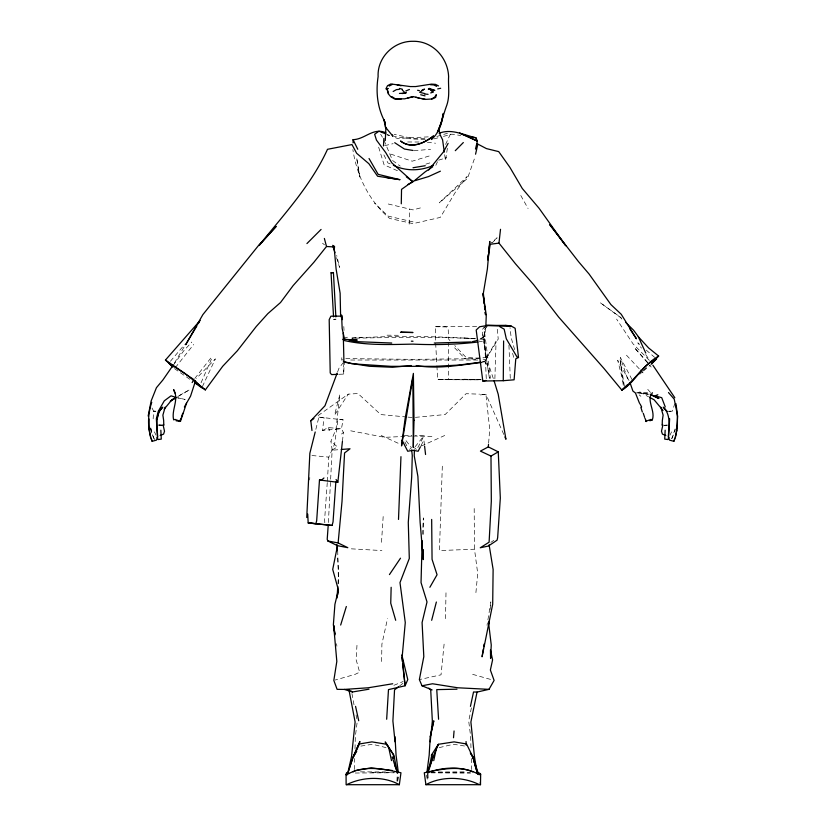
<?xml version="1.0" encoding="UTF-8"?>
<svg xmlns="http://www.w3.org/2000/svg" width="826" height="826" viewBox="0 0 826 826"><rect width="100%" height="100%" fill="white"/><g stroke="black" fill="none" stroke-linecap="round" stroke-linejoin="round"><path stroke-width="0.62" stroke-dasharray="4.13 3.1" d="M423.315 534.329L423.346 517.902L422.478 534.308M397.802 781.128L397.874 773.993M436.913 365.866L437.677 379.661L448.353 379.671L448.704 342.811M338.484 583.693L337.71 550.766M381.622 661.512L381.901 644.135L387.508 618.633M445.513 618.633L446.009 591.963M355.015 748.8L355.325 736.596L357.297 721.088M409.169 224.166L409.593 209.071M494.877 378.731L496.075 341.128L486.111 358.804L498.212 339.063L497.386 329.564L495.486 327.199M442.323 466.194L439.432 550.56L474.485 549.218L477.717 573.43L475.652 595.391M354.261 769.533L354.705 758.567M406.743 417.006L380.724 414.559L357.968 393.517L348.252 394.157L334.561 415.075L339.878 394.425L335.996 429.283L330.937 441.229L332.155 450.005L328.314 523.921M396.934 781.107L397.244 773.931M309.667 479.947L309.781 477.49M341.83 357.71L341.696 360.146L344.752 358.99M327.354 481.331L328.8 457.119L334.623 444.027L337.958 419.226L343.089 419.845L341.427 428.808L343.43 432.463L342.429 441.394M356.977 645.312L356.089 659.53L359.63 672.158L355.17 674.336L335.057 680.077M337.948 583.91L338.608 573.636L337.617 555.919M381.509 542.31L383.192 516.25M153.151 418.823L153.646 411.162L152.025 408.003M327.261 482.611L324.628 519.657L324.938 524.716M488.62 443.118L489.715 429.283L485.925 394.291L479.803 394.973L485.925 394.291L503.891 434.652M476.643 326.59L435.312 326.704L435.55 341.892M490.159 609.536L490.83 601.886L487.02 625.303M444.099 644.135L441.032 674.821L419.36 679.602M322.501 430.418L328.428 427.589L341.427 428.808L322.501 430.418L324.071 417.75L318.877 417.12L315.501 430.759M447.382 148.308L445.493 160.698L444.46 153.316M674.832 431.791L675.214 429.499M485.75 328.469L484.449 336.378L480.536 339.641L478.502 340.167M675.152 428.88L671.992 438.451M471.378 707.851L468.703 721.088L470.675 736.596L471.016 750.029M397.554 781.107L398.586 776.326M338.877 374.292L343.74 374.095L344.029 365.639M669.246 411.327L672.354 411.162L674.677 403.945M474.32 159.057L467.516 178.344L439.246 202.866L467.217 176.537L456.169 190.92L440.31 217.403L413.041 223.639L389.676 218.456C369.181 201.162 356.801 175.897 352.867 149.578M337.607 371.927L338.959 368.293L343.048 362.862M201.059 382.779L211.797 358.277M671.61 438.761L674.295 432.948M202.36 386.682L215.369 358.866L196.361 378.442M435.849 165.283L437.47 161.803M445.586 144.416L451.006 132.79M669.989 435.147L671.579 431.864M421.012 445.658L423.872 440.062L424.44 444.873M417.832 447.609L424.275 435.374L415.457 435.529M480.154 339.052L484.408 339.455L483.52 341.035L479.059 341.809M174.42 363.058L184.683 346.001M415.127 446.752L424.275 435.374M173.212 365.298L183.795 350.74L191.787 342.088M194.802 378.463L212.313 356.14M175.298 367.653L193.666 344.483M487.195 326.332L484.273 329.925L490.448 378.37M170.435 361.23L184.559 344.587M491.831 243.288L497.128 237.785L491.346 242.741M485.389 326.301L482.064 329.677L489.405 378.329L482.652 333.549M409.572 449.478L411.41 447.713L404.895 439.143M639.706 374.25L642.576 371.783M643.526 370.957L650.217 365.206M643.33 370.265L648.028 366.29M341.541 434.032L343.43 432.463M399.629 685.9L403.707 682.751M493.277 378.453L489.611 367.498L483.644 360.879L482.714 362.335L486.359 359.971L484.408 339.455M318.082 415.592L348.252 394.157M490.861 542.352L493.772 540.4M332.155 450.005L337.4 446.897L330.937 441.229M179.087 395.654L189.598 389.748L177.383 396.841M421.332 446.03L444.698 435.498M393.909 685.312L403.16 681.502M425.875 164.137L431.802 162.299M438.668 160.161L446.68 157.673M429.128 156.011L412.215 161.204L390.512 154.039M436.83 136.476L447.455 133.265M420.382 207.925L413.041 209.897L387.188 203.743M433.898 138.902L438.699 137.643M443.49 136.373L451.884 134.163L460.732 135.495M343.44 338.237L348.964 336.822M384.699 145.665L393.124 143.652M636.402 392.897L639.799 392.092L646.913 392.495L649.091 393.599M439.225 747.623L453.495 744.257L465.11 746.095M482.023 361.912L484.521 361.375M360.89 746.095L372.505 744.257L386.021 747.623M663.887 425.328L667.222 424.967M415.416 417.357L445.152 414.559L466.091 393.713L479.514 394.157M413.95 150.755L430.604 149.289M351.773 338.164C392.753 335.604 434.094 336.027 475.033 338.753C434.177 336.554 393.124 337.431 352.217 338.237M158.664 425.524L162.516 425.194M333.642 450.098L339.94 449.592M352.072 338.04L362.036 337.266M428.26 136.868L397.502 138.489L394.023 137.126M487.082 357.472L476.788 358.061L466.091 357.431L454.775 345.588M412.06 436.066L384.823 437.346L348.871 430.46M666.778 411.317L672.354 411.162M438.255 772L465.575 771.866M480.639 379.619L437.677 379.661L481.073 379.846M360.425 771.866L385.535 771.959M431.172 772.754L470.211 772.826M355.263 773.022L394.322 772.764M477.717 360.033L348.902 360.022M419.03 142.01L406.681 141.969M448.353 379.671L474.816 379.774M430.996 772.764L470.613 773.022M424.853 138.561L412.618 138.458L394.105 134.297M387.074 335.18L398.369 335.284M345.774 358.598L413.01 359.362L481.259 358.598L486.359 359.971M371.958 772.424L394.178 772.754M663.918 425.473L667.336 425.524M404.11 435.426L411.678 435.56M435.312 326.704L446.288 326.941L448.188 329.306L448.683 339.207L450.418 341.035M425.153 139.377L412.432 139.047L394.25 136.507M155.877 411.224L153.646 411.162L157.787 411.379M413.299 436.004L433.588 436.582M463.871 379.196L481.331 379.774M158.891 424.894L163.806 425.08M475.766 359.279L464.976 358.742L452.999 346.073M351.339 548.836L381.891 550.56M464.119 337.824L477.686 338.856M407.982 417.12L412.938 417.584M311.96 455.518L328.8 457.119M637.62 393.031L649.835 394.353L638.374 392.495L649.35 394.446M158.778 424.967L162.113 425.328M318.877 417.12L343.089 419.845M427.383 142.279L435.509 143.228M177.28 397.75L185.138 399.433L177.858 397.864M413.041 221.874L388.21 216.154L374.436 203.124M472.648 674.336L491.718 679.746M387.105 134.948L389.449 135.65M387.064 134.401L389.387 135.309M390.109 163.858L387.941 162.939L383.192 153.502M397.43 170.724L384.1 164.849L378.649 147.183M381.168 435.498L399.629 443.923M639.799 392.092L648.616 396.841M174.503 368.654L190.001 379.402M392.567 160.502L400.207 166.098M322.543 243.226L324.525 244.857M639.19 394.88L640.862 396.274M639.696 344.452L637.827 342.831L641.41 348.159M646.242 350.1L654.657 357.369M414.456 447.713L416.304 449.478M621.297 318.072L600.12 302.615L620.285 317.122L621.885 319.094M626.49 355.221L639.376 368.954M640.233 369.872L643.671 373.538M647.708 362.428L634.358 347.612L648.668 364.121M649.319 360.332L633.098 343.926L616.609 319.104M647.749 389.356L650.836 392.887M649.504 365.092L651.187 367.043M645.705 354.54L649.277 359.868M380.672 134.215L382.407 137.209M629.009 380.476L617.683 360.239L624.291 386.485M520.783 195.483L528.072 208.524M631.993 379.475L620.388 357.482L628.617 381.839M404.926 442.044L407.703 447.609M154.421 431.864L156.011 435.147M154.018 438.503L151.168 431.791L150.673 428.126M384.059 140.389L392.061 159.315M154.493 439.628L151.54 432.587L150.848 428.88M328.428 427.589L329.543 430.449M336.502 257.609L339.579 267.428L336.709 255.399M512.574 353.342L513.979 358.081M514.639 349.615L511.191 337.824L510.024 327.715M426.402 775.129L427.682 781.107M356.078 715.068L356.811 718.682M351.948 693.582L354.137 705.445M624.415 386.475L620.027 358.773L623.713 388.922M336.523 643.733L336.905 646.2M150.797 427.868L151.354 431.409M343.802 326.549L344.039 330.379M435.663 343.296L436.83 364.545M343.74 374.095L343.482 365.278M486.256 378.649L484.046 326.807M428.002 773.931L428.302 781.107M508.94 345.309L510.313 379.227M471.295 758.567L471.739 769.533M427.372 773.993L427.445 781.128M474.186 508.537L474.485 549.218M336.068 319.156L333.694 319.352L336.068 319.156M484.449 336.378L479.462 339.589L484.449 336.378M358.814 171.147L356.656 157.828L359.764 177.043L358.814 171.147"/><path stroke-width="1.24" d="M423.284 549.497L423.263 559.605L420.124 522.3L417.894 476.395L414.239 455.818L414.394 450.025M503.271 380.693L514.113 379.805L515.775 358.814L518.501 357.503L515.145 328.273L510.953 325.929L487.929 325.423L479.679 326.735L476.189 330.018L482.807 381.034L503.271 380.693L503.612 340.962M149.031 418.937L148.938 427.971L150.631 437.574M401.281 203.795L401.539 189.35L413 181.266L428.488 176.588L440.382 171.178M430.201 741.831L432.349 721.026L430.707 689.844L428.818 688.13M480.66 774.21L479.204 774.726C462.601 764.587 442.189 768.892 424.285 772.775L425.896 784.7C441.363 776.006 463.551 776.626 479.379 784.7L480.484 784.7L480.66 774.21L479.565 773.084L477.314 773.012M391.152 587.296L390.739 603.197L395.695 620.295M665.839 435.467L662.421 434.125L661.481 431.234L662.782 425.452L662.194 425.08L662.349 420.434L663.113 415.127L660.841 407.177M400.961 456.675L398.504 519.44M485.802 327.251L486.277 315.026L482.983 293.664L484.181 303.596M383.491 145.944L383.853 138.427M385.288 140.544L385.928 127.142M665.157 430.201L664.734 439.133L667.883 439.535L668.936 437.346M306.745 517.51L309.853 453.278L315.202 431.998M422.148 540.627L421.043 582.609L427.011 601.958L422.086 622.556L423.81 656.66L419.36 679.602L422.014 685.776L432.112 689.927M669.649 418.72L668.513 437.336L669.566 440.144L673.84 441.311C678.611 429.53 677.867 415.922 675.905 403.625M307.716 514.03L308.181 522.951L332.083 525.439L333.043 521.887L335.841 482.054L319.476 479.989L316.668 520.855L315.852 523.622L308.181 522.951L332.083 525.439M337.039 598.034L337.782 586.47M328.221 525.202L327.21 539.285L327.819 540.968L337.514 545.687L347.818 547.679L338.123 542.95L327.819 540.968M386.671 719.25L388.478 689.617L405.122 685.776L407.776 679.602L401.859 654.956M498.254 451.863L490.985 456.076L491.325 501.155L489.095 542.197L480.257 547.772L488.311 546.069L497.045 540.204L497.644 537.798L500.319 498.026L498.254 451.863L488.321 446.897L488.517 444.378M453.505 737.752L454.063 730.979M668.286 437.119C668.833 427.135 671.373 414.776 663.206 407.166L667.171 411.431M489.157 621.018L488.827 624.848L491.253 645.034L490.582 658.332L490.468 649.917L492.575 659.902L490.376 670.041L494.103 680.428L488.992 689.349L477.046 692.074L473.535 691.981L470.438 706.364M338.123 542.95L342.016 501.454L344.566 452.958L350.017 448.786L341.2 449.489M500.515 229.308L498.966 243.112L515.455 263.773L533.792 284.825L558.562 316.977L603.899 368.375L622.019 390.326L627.089 385.102M431.513 758.237L431.905 754.623L427.889 773.301L433.051 756.905L438.43 744.288L454.063 741.882L466.556 743.968L473.05 757.401L478.306 773.446M335.841 482.054L337.844 482.26L342.429 441.394M487.743 258.476L488.197 254.635M488.507 252.075L489.271 245.673M427.001 771.763L429.179 755.17L430.232 736.699L433.795 720.809L430.284 736.885M337.751 594.751L338.402 589.991L332.713 569.434L337.514 545.687M399.34 784.7L400.961 772.775C383.295 768.841 363.161 764.68 346.796 774.726L346.073 774.643L346.125 784.7L399.35 784.7C383.78 775.965 362.521 776.667 346.621 784.7M487.805 259.994L490.066 245.126M483.262 649.205L482.074 656.794L492.688 604.302L493.122 569.434L489.116 544.881M483.654 646.675L484.046 644.146M675.369 437.574L676.67 430.511M676.566 431.193L677.671 416.263L674.243 399.165L668.482 392.556M477.046 692.074L470.892 721.976L474.444 756.451L476.561 769.873M148.164 416.056L151.168 400.899L156.434 387.704L162.918 379.939L173.14 365.185M165.159 407.177L162.887 415.127L163.651 420.434L163.806 425.08L163.218 425.452L164.519 431.234L163.579 434.125L160.161 435.467M433.733 760.622L436.489 747.84L438.43 744.288L431.306 755.284M157.136 419.071L158.829 411.431L162.794 407.166C154.627 414.776 157.167 427.135 157.714 437.119M331.05 272.786L333.425 272.57L331.05 272.786L333.549 316.833M475.559 154.204L477.645 145.056L476.901 143.61L486.431 148.597L498.718 151.623L509.869 167.317L522.28 188.483L538.996 208.183L565.81 245.787L549.744 224.62L578.52 261.656L589.083 274.036L610.91 304.587L621.235 314.283L636.433 338.805L629.928 328.954M347.694 773.446L352.95 757.401L359.95 741.562L353.032 757.277L347.694 773.446L351.556 756.451L355.108 721.976L348.954 689.782M622.019 390.326L622.226 389.469C635.38 379.599 643.898 364.369 658.652 356.058L648.616 347.952L638.261 336.688M338.402 589.991L334.922 604.302L333.363 624.848L335.015 634.874M475.466 149.093L477.407 141.122L475.921 137.766C464.047 135.113 451.337 128.278 439.133 133.275M175.525 397.244L171.013 395.84L164.281 400.837L158.334 411.203L156.351 418.72L157.487 437.336L156.434 440.144L152.16 441.311L151.189 438.647M649.897 420.764L652.354 419.856C655.018 412.06 649.071 404.503 650.207 396.501L652.406 392.722M431.668 620.295L436.365 602.02M151.757 402.324C147.524 414.766 147.307 429.076 152.16 441.311M340.673 625.045L346.331 606.501M433.051 756.905L427.238 772.764C441.528 767.54 458.698 765.97 472.885 771.918M176.103 420.764L180.46 421.384L186.573 403.067M181.39 417.285L182.722 413.279M195.545 380.807L190.558 396.15L184.374 406.95M337.153 373.135L324.979 405.762L310.793 420.764L311.97 430.522M179.531 421.518L181.059 418.286M420.434 446.773L418.142 451.244L412.938 450.284L407.724 451.244L401.994 440.062M674.811 438.647L673.84 441.311M448.136 143.352L443.655 151.664L428.653 170.032M433.495 135.815L431.42 139.501C439.225 132.749 441.972 123.27 443.314 113.461L441.332 122.444L437.408 132.284C441.363 123.497 443.49 114.122 446.835 105.098C450.077 95.444 448.053 86.255 448.611 76.591C447.878 57.603 432.442 40.794 413 41.3C393.971 40.918 377.152 57.304 378.112 76.591C375.665 92.378 377.441 108.474 385.443 122.826M429.871 587.296L437.057 574.741L432.06 559.336L431.668 519.44M196.887 325.929L185.664 344.69L202.866 314.623L258.28 245.797L276.173 226.427L259.044 245.518C283.576 214.75 310.999 185.53 327.509 149.299L351.979 144.571L356.636 153.275L368.871 163.703L377.585 176.227L399.846 179.665L378.143 174.338L369.036 158.52M198.209 323.72L199.52 321.51M192.148 382.572L194.007 379.475M356.718 751.278L353.704 756.286L359.444 743.968L371.937 741.882L386.816 744.288L388.757 747.84L391.514 760.622M401.942 93.544L405.762 93.121L406.278 92.306M389.438 574.597L400.507 558.19M409.407 89.476L405.834 90.943M200.45 386.258L205.333 389.913L222.7 366.29L237.372 350.74L256.215 326.549L267.83 313.643L280.53 302.522L293.137 285.579L313.89 262.276L326.507 246.489L324.37 238.456M662.194 425.08L662.7 424.45M164.147 409.19L171.87 399.805L175.99 397.43M172.458 366.341L165.448 360.053L200.181 320.405M651.786 363.12L658.652 356.058M455.281 150.683L463.334 142.547M306.931 243.567L321.077 229.442M651.115 364.318L656.525 358.98C642.008 365.102 636.216 380.435 623.713 388.922L627.44 385.36M323.947 477.975L321.479 480.205L319.476 479.989M414.9 180.316L425.38 171.694L432.731 166.8M398.617 686.685L394.539 689.844L392.897 721.026L395.045 741.831M310.793 420.764L313.921 418.545M353.115 771.918L354.984 770.658L371.256 767.85L392.422 770.513M176.165 397.512L170.301 401.147L176.279 397.43M346.073 774.643L346.848 774.21L346.435 773.084L348.686 773.012M430.687 92.935L433.423 92.027L431.141 89.621L428.312 89.105L434.837 90.447L429.231 88.372M431.554 98.903L434.538 97.282L436.314 94.67L435.674 97.396L432.339 98.975L425.183 99.409L412.959 96.57L404.719 98.821L394.415 98.903L390.719 96.714L388.179 93.71L387.022 88.723L385.907 88.929L387.528 85.687L390.832 83.953L410.285 86.565L415.623 86.565L431.451 84.118L435.539 84.386L438.513 85.925M389.191 86.049L392.402 84.386M407.972 184.466L411.998 182.401M422.014 90.22L424.502 89.105L419.67 92.326L424.719 93.544M657.826 394.745L654.987 395.84L661.719 397.678L665.271 406.981M433.505 165.293C420.93 171.065 405.845 171.457 393.372 165.241M393.155 91.5L396.449 89.621L399.299 89.373M342.831 339.455L344.958 338.939M472.431 341.644L477.283 340.467M440.692 88.268L437.687 88.898M412.959 96.9L407.807 97.984M488.321 446.897L480.412 451.11L490.985 456.076M480.773 362.18L459.142 365.04L435.106 366.331L390.925 366.331L352.093 363.801L343.358 361.375M422.014 685.776L432.535 683.763L457.78 687.779L488.992 689.349M482.807 381.034L486.153 380.435M477.955 342.005C456.427 344.597 434.662 345.072 413.01 344.132C389.872 344.535 366.114 345.66 343.461 340.333M334.974 633.841L333.621 625.199L336.822 661.409L333.828 680.428L337.111 689.349L344.38 689.421L352.465 691.981L369.005 689.194M413.01 167.75L425.235 165.706M392.711 683.763L368.22 687.779L344.38 689.421M399.443 93.431L405.762 93.121M353.105 142.888L353.053 139.666C365.102 139.336 373.115 127.132 385.845 132.759M498.966 243.112L489.426 244.393L489.828 241.45L487.381 268.946L483.355 293.199L485.017 309.688M388.385 88.547L387.022 88.723L388.561 93.421M481.486 362.469C459.855 365.061 437.976 369.315 416.221 365.557M411.193 365.526L392.649 367.271L369.408 366.279L353.765 363.822M337.658 374.343L331.577 374.601L330.224 372.96L329.192 319.662L330.906 316.182L341.696 316.131M434.269 343.027L471.223 341.943M456.995 689.194L436.758 689.617L438.575 719.25M425.886 784.7L478.915 784.7M411.348 341.19L413.01 341.231M391.741 343.027L356.667 341.654L349.068 340.167L357.255 340.064L344.587 339.321L343.44 338.237M401.157 99.099L395.365 98.841L391.813 96.601M430.429 84.737L433.629 84.892L436.675 86.369M326.507 246.489L334.695 246.984L332.651 245.332M424.502 94.019L428.085 94.329M472.121 137.199L475.921 137.766M386.713 177.569L399.846 179.665M413.01 150.466L404.42 149.031L394.714 142.702M345.154 362.335L352.537 363.605M417.584 90.271L419.401 90.643M421.405 98.501L425.225 99.285M518.501 357.503L517.138 357.173L506.307 338.815L504.159 329.151L499.978 326.807M396.862 84.737L401.116 85.78M420.692 94.753L425.049 95.878M399.423 88.434L402.324 89.198M415.798 97.231L419.102 98.17M652.354 419.856L651.033 419.412L645.54 421.384L646.469 421.518L644.941 418.286M180.46 421.384L174.967 419.412L173.646 419.856C171.158 409.789 179.418 399.691 173.594 389.562L174.905 393.011M385.907 133.946L378.948 131.22L374.632 134.256L376.46 140.11L385.67 152.521L391.834 162.877L413 181.885L406.32 176.795M650.971 394.88L658.911 398.535L650.186 394.147M649.721 397.43L654.13 399.805L663.041 410.419M350.709 690.877L352.465 691.981M165.448 360.053L185.045 373.476L205.333 389.913M193.263 379.144L168.772 363.182L172.861 367.095M194.802 382.851L201.812 387.838L194.967 380.714M195.648 382.727L197.569 384.142M402.241 89.931L404.905 92.688M430.78 90.096L432.628 91.862M625.685 322.408L633.594 330.235L638.261 336.533L645.746 353.043M163.3 424.45L163.806 425.08M652.86 365.185L674.832 397.75M470.293 752.878L473.05 757.401L477.531 773.755L473.05 757.401L471.202 754.365M336.068 479.524L337.844 482.26M392.236 134.896L393 136.311L385.246 126.905L384.028 119.543L385.381 124.974M639.974 403.811L641.626 406.95M353.053 139.666L357.761 149.248M157.064 437.346L158.117 439.535L161.276 439.133L160.843 430.201M504.913 436.954L505.935 439.267L498.212 394.27L494.093 380.879M394.838 765.32L398.008 772.764M630.042 382.789L632.912 391.059L635.442 392.99L639.427 403.067M643.278 413.279L644.61 417.285M333.033 246.561L334.953 252.704M392.195 756.905L396.274 769.884M640.883 407.373L642.329 412.029M341.221 317.122L340.58 314.758L340.126 293.199L336.099 268.946L334.014 246.076M472.968 757.277L475.724 767.684M438.895 129.341L440.134 134.834L442.581 139.759L444.295 152.077M344.587 339.321L342.17 328.5L341.582 315.026L342.47 319.641M355.562 706.364L358.711 720.737M397.358 773.301L393.94 755.284L385.184 741.944L393.331 754.623L393.734 758.237M398.235 771.763L396.067 755.17L395.014 736.699M484.48 306.074L484.934 309.802M485.234 312.28L485.533 314.758L485.275 312.228M424.574 446.081L425.566 454.496M401.859 657.61L402.303 661.45M402.603 664.011L405.122 685.776L402.19 656.66L405.277 622.556L399.99 582.609L409.304 558.459L408.281 522.3L411.689 477.067L412.277 455.518L411.658 449.943M480.298 782.377L480.484 784.7M333.425 272.57L335.862 316.905M336.977 544.54L337.328 550.859M466.05 741.562L466.215 745.104M343.998 364.4L343.255 333.074M414.022 420.238L413.299 447.455L412.855 377.761L401.539 445.926L405.07 418.896L413.382 373.393L414.022 420.238M433.03 136.321C423.759 143.249 411.1 149.558 400.538 140.988C411.018 148.959 423.903 143.476 433.03 136.321M401.591 332.135L400.496 332.3L413.01 332.506L401.591 332.135M505.832 325.372L486.225 325.454L510.953 325.929L505.832 325.372M466.69 136.001L459.545 133.11L477.407 141.122L466.69 136.001M346.569 775.408L346.435 773.084L346.559 775.408"/></g></svg>
